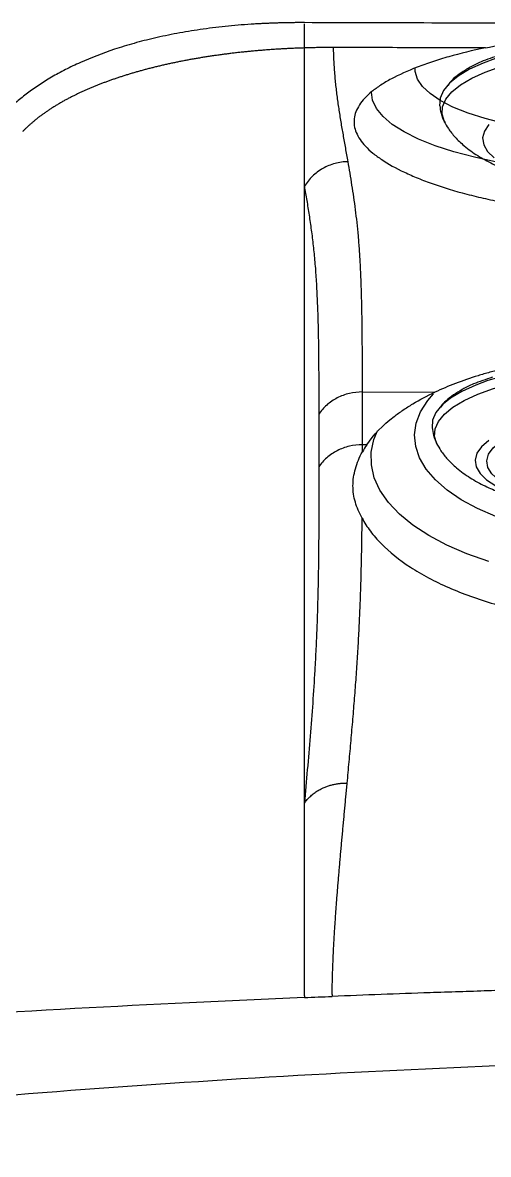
# Model space of a CAD drawing. Header units: inches. Extents: x 0 to 84, y -22 to 124.
# Drawn here: x 36.64 to 38.96, y 73.87 to 79.5 of the extents above; entities that cross this region are included whole.
import ezdxf

# ---------------------------------------------------------------- set-up
doc = ezdxf.new("R2010")
doc.units = ezdxf.units.IN
doc.header["$MEASUREMENT"] = 0
doc.layers.add('1', color=4, linetype='Continuous')
doc.layers.add('BDIM_CYAN', color=4, linetype='Continuous')

# ---------------------------------------------------------------- blocks, each defined once
blk = doc.blocks.new('2020 RELAY')
at = {"color": 8, "linetype": 'Continuous', "lineweight": 25, "flags": 128}
for points in [[(39.0349, 78.4968), (38.9403, 78.5212), (38.8552, 78.5486), (38.7805, 78.5787), (38.7173, 78.6112), (38.6664, 78.6455), (38.6284, 78.6814), (38.6037, 78.7182), (38.5927, 78.7557), (38.5923, 78.7734)], [(38.9993, 78.3054), (38.8878, 78.3293), (38.7849, 78.3564), (38.6916, 78.3867), (38.6089, 78.4196), (38.5377, 78.4549), (38.4786, 78.4923), (38.4325, 78.5312), (38.3996, 78.5714), (38.3805, 78.6123), (38.3752, 78.6535), (38.3755, 78.6573)], [(38.9939, 76.5437), (38.9029, 76.5828), (38.8218, 76.6264), (38.7515, 76.674), (38.693, 76.7249), (38.6471, 76.7786), (38.6142, 76.8344), (38.5949, 76.8915), (38.5893, 76.9493), (38.5975, 77.007), (38.6194, 77.0639), (38.6548, 77.1192), (38.6839, 77.1531)], [(38.9582, 76.3195), (38.8495, 76.3576), (38.7498, 76.4007), (38.6599, 76.4483), (38.581, 76.5), (38.5138, 76.5553), (38.459, 76.6134), (38.4173, 76.6739), (38.3891, 76.7361), (38.3746, 76.7993), (38.3741, 76.8629), (38.3874, 76.9261), (38.4047, 76.9692)]]:
    blk.add_lwpolyline(points, dxfattribs=at)
at = {"color": 8, "linetype": 'Continuous', "lineweight": 25}
blk.add_open_spline([(38.0409, 78.8726), (38.0409, 78.8735), (38.0409, 78.8758), (38.041, 78.8802), (38.041, 78.8861), (38.0411, 78.8935), (38.0411, 78.902), (38.0412, 78.9116), (38.0412, 78.9218), (38.0412, 78.9323), (38.0413, 78.943), (38.0413, 78.9534), (38.0412, 78.9633), (38.0412, 78.9723), (38.0411, 78.9803), (38.0411, 78.987), (38.0411, 78.9902), (38.041, 78.9918)], degree=3, knots=[0, 0, 0, 0, 0.011698, 0.031295, 0.05877, 0.094101, 0.13726, 0.188226, 0.246983, 0.313528, 0.387873, 0.470047, 0.560092, 0.658058, 0.763999, 0.877964, 1, 1, 1, 1], dxfattribs=at)
at = {"layer": '1', "color": 3, "linetype": 'Continuous', "lineweight": 25}
for p, q in [((38.3298, 77.1622), (38.6907, 77.1612)), ((38.3513, 76.8999), (38.3297, 76.8999)), ((38.3297, 76.8646), (38.3297, 76.8999))]:
    blk.add_line(p, q, dxfattribs=at)
at = {"layer": '1', "color": 3, "linetype": 'Continuous', "lineweight": 25, "flags": 128}
blk.add_lwpolyline([(38.041, 74.16), (38.0409, 74.1557), (38.0409, 74.1514)], dxfattribs=at)
at = {"layer": '1', "color": 3, "linetype": 'Continuous', "lineweight": 25}
for points, knots in [([(38.0409, 78.9985), (38.0334, 78.9985), (38.0184, 78.9986), (37.9959, 78.9984), (37.9736, 78.9982), (37.9513, 78.9978), (37.929, 78.9973), (37.9069, 78.9967), (37.8848, 78.996), (37.8628, 78.9951), (37.841, 78.9941), (37.8191, 78.993), (37.7974, 78.9918), (37.7396, 78.9881), (37.6463, 78.9802), (37.5229, 78.9649), (37.405, 78.9453), (37.2951, 78.9223), (37.1914, 78.8958), (37.064, 78.8568), (36.9509, 78.8128), (36.8509, 78.7651), (36.7825, 78.7276), (36.7194, 78.6884), (36.672, 78.6548), (36.6366, 78.6271), (36.6115, 78.6062), (36.5873, 78.5848), (36.5723, 78.5702), (36.5647, 78.5629)], [0, 0, 0, 0, 0.010548, 0.021062, 0.031544, 0.041999, 0.052429, 0.062839, 0.073232, 0.08361, 0.093979, 0.10434, 0.114699, 0.125058, 0.187424, 0.250522, 0.312205, 0.375621, 0.437057, 0.500652, 0.625218, 0.686892, 0.750441, 0.812, 0.875015, 0.905899, 0.937016, 0.968378, 1, 1, 1, 1]), ([(46.0409, 78.9887), (45.7893, 78.9886), (45.2784, 78.9883), (44.5009, 78.9884), (43.7009, 78.9887), (42.8784, 78.9893), (41.856, 78.9904), (40.6633, 78.9922), (39.33, 78.9948), (38.4633, 78.9973), (38.0409, 78.9985)], [0, 0, 0, 0, 0.0943803, 0.1915681, 0.2915658, 0.3943756, 0.5, 0.6749705, 0.841634, 1, 1, 1, 1]), ([(38.9416, 78.873), (38.9977, 78.8844), (39.0555, 78.8938), (39.1744, 78.9095), (39.2356, 78.9156), (39.3302, 78.9229), (39.3623, 78.925), (39.4267, 78.9286), (39.459, 78.93), (39.556, 78.9334), (39.6209, 78.9344), (39.7188, 78.9343), (39.7516, 78.934), (39.8171, 78.9327), (39.8501, 78.9318), (39.9482, 78.928), (40.0121, 78.9243), (40.1376, 78.9142), (40.199, 78.9078), (40.2893, 78.8955), (40.3191, 78.891), (40.3774, 78.8812), (40.4061, 78.8758), (40.4342, 78.8699)], [0, 0, 0, 0, 0.125, 0.125, 0.25, 0.25, 0.3125, 0.3125, 0.375, 0.375, 0.5, 0.5, 0.5625, 0.5625, 0.625, 0.625, 0.75, 0.75, 0.875, 0.875, 0.9375, 0.9375, 1, 1, 1, 1]), ([(38.0409, 78.8726), (38.0329, 78.8723), (38.0169, 78.8718), (37.993, 78.8709), (37.9692, 78.8698), (37.9455, 78.8686), (37.9219, 78.8673), (37.8985, 78.8659), (37.8751, 78.8643), (37.8519, 78.8626), (37.8287, 78.8608), (37.8057, 78.8589), (37.7828, 78.8568), (37.7601, 78.8546), (37.7374, 78.8523), (37.7149, 78.8499), (37.6926, 78.8474), (37.6703, 78.8447), (37.6482, 78.8419), (37.6263, 78.839), (37.6045, 78.836), (37.5828, 78.8328), (37.5613, 78.8296), (37.5399, 78.8262), (37.5187, 78.8227), (37.4976, 78.8191), (37.4767, 78.8154), (37.456, 78.8116), (37.4354, 78.8077), (37.415, 78.8036), (37.3947, 78.7995), (37.3746, 78.7952), (37.3547, 78.7908), (37.3349, 78.7863), (37.3154, 78.7817), (37.296, 78.777), (37.2768, 78.7722), (37.2577, 78.7673), (37.2389, 78.7623), (37.2202, 78.7571), (37.2017, 78.7519), (37.1835, 78.7465), (37.1654, 78.7411), (37.1475, 78.7355), (37.1298, 78.7299), (37.1123, 78.7241), (37.095, 78.7183), (37.0779, 78.7123), (37.061, 78.7063), (37.0444, 78.7001), (37.0279, 78.6939), (37.0117, 78.6875), (36.9957, 78.681), (36.9799, 78.6745), (36.9643, 78.6678), (36.949, 78.6611), (36.9338, 78.6542), (36.9189, 78.6473), (36.9043, 78.6403), (36.8947, 78.6355), (36.8899, 78.6331)], [0, 0, 0, 0, 0.017472, 0.034902, 0.052294, 0.06965, 0.086971, 0.104262, 0.121523, 0.138758, 0.155967, 0.173155, 0.190321, 0.207469, 0.2246, 0.241717, 0.258821, 0.275913, 0.292997, 0.310072, 0.327141, 0.344206, 0.361268, 0.378328, 0.395388, 0.412449, 0.429513, 0.44658, 0.463652, 0.480731, 0.497816, 0.51491, 0.532013, 0.549127, 0.566252, 0.583389, 0.600539, 0.617704, 0.634882, 0.652077, 0.669287, 0.686515, 0.70376, 0.721022, 0.738304, 0.755604, 0.772923, 0.790262, 0.807621, 0.825001, 0.842401, 0.859823, 0.877267, 0.894732, 0.912219, 0.929729, 0.947262, 0.964818, 0.982397, 1, 1, 1, 1]), ([(38.1862, 78.875), (38.1781, 78.875), (38.1619, 78.875), (38.1377, 78.8748), (38.1134, 78.8744), (38.0892, 78.8739), (38.0651, 78.8733), (38.049, 78.8728), (38.0409, 78.8726)], [0, 0, 0, 0, 0.166878, 0.333613, 0.50025, 0.666831, 0.8334, 1, 1, 1, 1]), ([(38.041, 78.1842), (38.041, 78.1995), (38.041, 78.2302), (38.041, 78.2757), (38.041, 78.3209), (38.041, 78.3657), (38.041, 78.4102), (38.0409, 78.4543), (38.0409, 78.498), (38.0409, 78.5414), (38.0409, 78.5843), (38.0409, 78.6268), (38.0409, 78.6689), (38.0409, 78.7106), (38.0409, 78.7518), (38.0409, 78.7926), (38.0409, 78.8329), (38.0409, 78.8593), (38.0409, 78.8726)], [0, 0, 0, 0, 0.061946, 0.123962, 0.186047, 0.248203, 0.31043, 0.37273, 0.435103, 0.497552, 0.560076, 0.622678, 0.685359, 0.74812, 0.810963, 0.87389, 0.936901, 1, 1, 1, 1]), ([(38.9417, 78.873), (38.8103, 78.8733), (38.5585, 78.8739), (38.3066, 78.8746), (38.1862, 78.875)], [0, 0, 0, 0, 0.5216164, 1, 1, 1, 1]), ([(38.2585, 78.3072), (38.2565, 78.3185), (38.2526, 78.3409), (38.2466, 78.3743), (38.2407, 78.4073), (38.2349, 78.4402), (38.2292, 78.4729), (38.2237, 78.5056), (38.2184, 78.5382), (38.2134, 78.5708), (38.2086, 78.6035), (38.2042, 78.6363), (38.2002, 78.6693), (38.1965, 78.7026), (38.1934, 78.7362), (38.1907, 78.7702), (38.1886, 78.8046), (38.187, 78.8394), (38.1864, 78.8631), (38.1862, 78.875)], [0, 0, 0, 0, 0.058814, 0.117634, 0.176459, 0.235289, 0.294122, 0.352956, 0.411791, 0.470625, 0.529456, 0.588284, 0.647109, 0.705929, 0.764746, 0.823559, 0.882371, 0.941184, 1, 1, 1, 1]), ([(38.9417, 78.873), (38.8774, 78.8598), (38.817, 78.8452), (38.7322, 78.8212), (38.7049, 78.8129), (38.6654, 78.7998), (38.6525, 78.7954), (38.6271, 78.7864), (38.6147, 78.7818), (38.5544, 78.7585), (38.5116, 78.7391), (38.4552, 78.7087), (38.4377, 78.6984), (38.4135, 78.6826), (38.4057, 78.6772), (38.3909, 78.6665), (38.3838, 78.661), (38.3503, 78.6337), (38.3297, 78.6116), (38.3003, 78.5667), (38.2916, 78.544), (38.2863, 78.4977), (38.2898, 78.4748), (38.3087, 78.4292), (38.324, 78.4065), (38.3561, 78.3725), (38.3683, 78.3612), (38.3952, 78.3392), (38.41, 78.3283), (38.4584, 78.296), (38.4959, 78.2751), (38.5495, 78.2497), (38.5606, 78.2447), (38.5834, 78.2347), (38.595, 78.2298), (38.6307, 78.2153), (38.6555, 78.206), (38.7332, 78.1787), (38.7891, 78.1617), (38.8793, 78.1381), (38.9106, 78.1305), (38.9744, 78.1163), (39.0069, 78.1096), (39.1064, 78.091), (39.1753, 78.0803), (39.2646, 78.0693), (39.2826, 78.0672), (39.319, 78.0633), (39.3374, 78.0614), (39.3927, 78.0564), (39.4297, 78.0535), (39.5412, 78.0466), (39.616, 78.0442), (39.7291, 78.0438), (39.767, 78.0442), (39.8429, 78.0462), (39.8805, 78.0478), (39.9921, 78.0541), (40.0649, 78.0603), (40.1719, 78.0728), (40.2072, 78.0775), (40.277, 78.0879), (40.3111, 78.0935), (40.4108, 78.1117), (40.4739, 78.1255), (40.5637, 78.1484), (40.5928, 78.1564), (40.6351, 78.169), (40.649, 78.1734), (40.6762, 78.1821), (40.6894, 78.1865), (40.7543, 78.2089), (40.8014, 78.2279), (40.8651, 78.2578), (40.8851, 78.268), (40.9228, 78.2888), (40.9405, 78.2995), (40.9888, 78.3318), (41.0154, 78.3537), (41.0468, 78.3871), (41.0559, 78.3984), (41.0711, 78.4212), (41.0773, 78.4328), (41.0912, 78.4673), (41.0944, 78.4902), (41.0901, 78.5246), (41.0872, 78.5361), (41.0805, 78.5533), (41.0779, 78.559), (41.0719, 78.5704), (41.0685, 78.5762), (41.0496, 78.6048), (41.0286, 78.6271), (40.9753, 78.6707), (40.943, 78.692), (40.8855, 78.7232), (40.8651, 78.7333), (40.8219, 78.7531), (40.7992, 78.7627), (40.7273, 78.7907), (40.6748, 78.8083), (40.5888, 78.8331), (40.5591, 78.841), (40.498, 78.856), (40.4665, 78.8632), (40.4342, 78.8699)], [0, 0, 0, 0, 0.03125, 0.03125, 0.046875, 0.046875, 0.054688, 0.054688, 0.0625, 0.0625, 0.09375, 0.09375, 0.109375, 0.109375, 0.117188, 0.117188, 0.125, 0.125, 0.15625, 0.15625, 0.1875, 0.1875, 0.21875, 0.21875, 0.25, 0.25, 0.265625, 0.265625, 0.28125, 0.28125, 0.3125, 0.3125, 0.320313, 0.320313, 0.328125, 0.328125, 0.34375, 0.34375, 0.375, 0.375, 0.390625, 0.390625, 0.40625, 0.40625, 0.4375, 0.4375, 0.445313, 0.445313, 0.453125, 0.453125, 0.46875, 0.46875, 0.5, 0.5, 0.515625, 0.515625, 0.53125, 0.53125, 0.5625, 0.5625, 0.578125, 0.578125, 0.59375, 0.59375, 0.625, 0.625, 0.640625, 0.640625, 0.648438, 0.648438, 0.65625, 0.65625, 0.6875, 0.6875, 0.703125, 0.703125, 0.71875, 0.71875, 0.75, 0.75, 0.765625, 0.765625, 0.78125, 0.78125, 0.8125, 0.8125, 0.828125, 0.828125, 0.835938, 0.835938, 0.84375, 0.84375, 0.875, 0.875, 0.90625, 0.90625, 0.921875, 0.921875, 0.9375, 0.9375, 0.96875, 0.96875, 0.984375, 0.984375, 1, 1, 1, 1]), ([(36.8899, 78.6331), (36.8845, 78.6304), (36.8736, 78.6249), (36.8578, 78.6165), (36.8422, 78.608), (36.827, 78.5994), (36.8121, 78.5907), (36.7975, 78.5818), (36.7832, 78.5728), (36.7693, 78.5638), (36.7557, 78.5546), (36.7424, 78.5452), (36.7296, 78.5358), (36.717, 78.5263), (36.7048, 78.5166), (36.693, 78.5069), (36.6815, 78.497), (36.6703, 78.4871), (36.6596, 78.477), (36.6492, 78.4668), (36.6426, 78.46), (36.6393, 78.4565)], [0, 0, 0, 0, 0.051844, 0.1037695, 0.1557775, 0.2078691, 0.2600452, 0.3123068, 0.364655, 0.4170909, 0.4696156, 0.52223, 0.5749353, 0.6277328, 0.6806235, 0.7336088, 0.7866899, 0.8398681, 0.8931449, 0.9465217, 1, 1, 1, 1]), ([(38.2586, 78.3072), (38.2367, 78.3069), (38.2147, 78.3039), (38.1723, 78.2924), (38.1518, 78.2841), (38.1138, 78.2626), (38.0963, 78.2495), (38.0653, 78.2195), (38.0519, 78.2025), (38.0409, 78.1843)], [0, 0, 0, 0, 0.25, 0.25, 0.5, 0.5, 0.75, 0.75, 1, 1, 1, 1]), ([(38.3298, 77.1622), (38.3298, 77.1899), (38.3298, 77.2452), (38.3297, 77.3275), (38.3294, 77.4091), (38.3286, 77.4896), (38.3274, 77.5688), (38.3256, 77.6466), (38.3231, 77.7226), (38.3197, 77.7967), (38.3154, 77.8686), (38.3099, 77.938), (38.3033, 78.0047), (38.2957, 78.069), (38.2872, 78.1311), (38.2781, 78.1914), (38.2684, 78.2501), (38.2618, 78.2882), (38.2585, 78.3072)], [0, 0, 0, 0, 0.062498, 0.124998, 0.187499, 0.250001, 0.312503, 0.375006, 0.437513, 0.50002, 0.562511, 0.624974, 0.687473, 0.749958, 0.812444, 0.874945, 0.937463, 1, 1, 1, 1]), ([(38.0409, 78.1843), (38.043, 78.1727), (38.047, 78.1496), (38.053, 78.1143), (38.0588, 78.0785), (38.0646, 78.0422), (38.0701, 78.0052), (38.0753, 77.9675), (38.0803, 77.9291), (38.085, 77.8898), (38.0893, 77.8496), (38.0931, 77.8084), (38.0965, 77.7662), (38.0995, 77.7231), (38.104, 77.6461), (38.1085, 77.5316), (38.1115, 77.3759), (38.1125, 77.2154), (38.1126, 77.106), (38.1127, 77.0513)], [0, 0, 0, 0, 0.038465, 0.076922, 0.115372, 0.153815, 0.192251, 0.230682, 0.269108, 0.307532, 0.345959, 0.384395, 0.422844, 0.461302, 0.499767, 0.624797, 0.749856, 0.874927, 1, 1, 1, 1]), ([(38.0409, 75.1174), (38.0409, 75.2006), (38.0409, 75.4942), (38.0409, 76.1122), (38.0409, 76.9656), (38.0409, 77.6905), (38.0409, 78.0798), (38.0409, 78.1843)], [0.2000885, 0.2000885, 0.2000885, 0.2000885, 0.25, 0.375, 0.5625, 0.75, 0.8213867, 0.8213867, 0.8213867, 0.8213867]), ([(40.6907, 77.1554), (40.6253, 77.1863), (40.5543, 77.2138), (40.4399, 77.2498), (40.4005, 77.2609), (40.3188, 77.2815), (40.2765, 77.2909), (40.1481, 77.316), (40.0599, 77.3286), (39.9464, 77.3394), (39.9235, 77.3413), (39.8775, 77.3446), (39.8542, 77.3461), (39.7845, 77.3494), (39.7381, 77.3506), (39.5994, 77.3511), (39.5074, 77.3473), (39.393, 77.3372), (39.3701, 77.3349), (39.3249, 77.3298), (39.3025, 77.327), (39.236, 77.3179), (39.1925, 77.3109), (39.1073, 77.2948), (39.0656, 77.2858), (39.0043, 77.2708), (38.9841, 77.2656), (38.9441, 77.2546), (38.9244, 77.2488), (38.8278, 77.2191), (38.7563, 77.1919), (38.6907, 77.1612)], [0, 0, 0, 0, 0.125, 0.125, 0.1875, 0.1875, 0.25, 0.25, 0.375, 0.375, 0.40625, 0.40625, 0.4375, 0.4375, 0.5, 0.5, 0.625, 0.625, 0.65625, 0.65625, 0.6875, 0.6875, 0.75, 0.75, 0.8125, 0.8125, 0.84375, 0.84375, 0.875, 0.875, 1, 1, 1, 1]), ([(38.3298, 77.1622), (38.3079, 77.1623), (38.2861, 77.1598), (38.2438, 77.1498), (38.2234, 77.1423), (38.1855, 77.123), (38.168, 77.1111), (38.137, 77.0837), (38.1236, 77.0681), (38.1127, 77.0513)], [0, 0, 0, 0, 0.25, 0.25, 0.5, 0.5, 0.75, 0.75, 1, 1, 1, 1]), ([(38.3297, 76.8999), (38.3298, 76.9438), (38.3298, 77.0316), (38.3298, 77.1187), (38.3298, 77.1622)], [0, 0, 0, 0, 0.5000001, 1, 1, 1, 1]), ([(38.3513, 76.8999), (38.3849, 76.9494), (38.4302, 76.996), (38.5012, 77.0508), (38.5161, 77.0616), (38.5474, 77.0828), (38.5639, 77.0932), (38.615, 77.1237), (38.6516, 77.1429), (38.6906, 77.1612)], [0, 0, 0, 0, 0.5, 0.5, 0.625, 0.625, 0.75, 0.75, 1, 1, 1, 1]), ([(38.1127, 77.0513), (38.1127, 77.0296), (38.1127, 76.9862), (38.1128, 76.9207), (38.1128, 76.8552), (38.1129, 76.8113), (38.1129, 76.7894)], [0, 0, 0, 0, 0.25, 0.5, 0.75, 1, 1, 1, 1]), ([(38.3297, 76.8999), (38.3079, 76.8999), (38.286, 76.8974), (38.2438, 76.8875), (38.2235, 76.88), (38.1856, 76.8607), (38.1681, 76.8489), (38.1372, 76.8215), (38.1238, 76.8061), (38.1129, 76.7894)], [0, 0, 0, 0, 0.25, 0.25, 0.5, 0.5, 0.75, 0.75, 1, 1, 1, 1]), ([(38.3285, 76.5345), (38.314, 76.562), (38.3025, 76.5883), (38.2869, 76.6414), (38.2828, 76.6682), (38.2829, 76.7097), (38.2839, 76.7237), (38.288, 76.752), (38.2911, 76.7664), (38.3032, 76.8093), (38.315, 76.8377), (38.3297, 76.8646)], [0, 0, 0, 0, 0.25, 0.25, 0.5, 0.5, 0.625, 0.625, 0.75, 0.75, 1, 1, 1, 1]), ([(38.3285, 76.5345), (38.3399, 76.5129), (38.3536, 76.4914), (38.3776, 76.4595), (38.3861, 76.4488), (38.4043, 76.4279), (38.4139, 76.4176), (38.4643, 76.3666), (38.5126, 76.3278), (38.5829, 76.2821), (38.5974, 76.273), (38.6276, 76.2553), (38.6432, 76.2466), (38.6909, 76.2211), (38.7243, 76.205), (38.8288, 76.1592), (38.9044, 76.132), (39.0679, 76.0849), (39.1532, 76.0657), (39.2858, 76.0436), (39.3309, 76.0373), (39.3997, 76.0295), (39.4229, 76.0272), (39.4695, 76.0232), (39.4927, 76.0215), (39.6092, 76.0145), (39.7025, 76.0137), (39.8194, 76.0186), (39.8427, 76.0198), (39.8895, 76.023), (39.913, 76.0249), (39.9825, 76.0314), (40.0281, 76.0368), (40.1627, 76.0565), (40.2495, 76.074), (40.3751, 76.1068), (40.4156, 76.1186), (40.4937, 76.1441), (40.5313, 76.1577), (40.6037, 76.1867), (40.6385, 76.202), (40.6886, 76.2263), (40.705, 76.2346), (40.7367, 76.2516), (40.7521, 76.2602), (40.8267, 76.3042), (40.8786, 76.3415), (40.9339, 76.391), (40.9444, 76.401), (40.9646, 76.4214), (40.9742, 76.4317), (41.0012, 76.4628), (41.0169, 76.4838), (41.0574, 76.5473), (41.0756, 76.5905), (41.0869, 76.6455), (41.0886, 76.6566), (41.0908, 76.6787), (41.0913, 76.6896), (41.091, 76.7225), (41.0885, 76.7442), (41.079, 76.7875), (41.0719, 76.809), (41.0531, 76.8518), (41.0413, 76.8731), (41.0272, 76.8941)], [0, 0, 0, 0, 0.03125, 0.03125, 0.046875, 0.046875, 0.0625, 0.0625, 0.125, 0.125, 0.140625, 0.140625, 0.15625, 0.15625, 0.1875, 0.1875, 0.25, 0.25, 0.3125, 0.3125, 0.34375, 0.34375, 0.359375, 0.359375, 0.375, 0.375, 0.4375, 0.4375, 0.453125, 0.453125, 0.46875, 0.46875, 0.5, 0.5, 0.5625, 0.5625, 0.59375, 0.59375, 0.625, 0.625, 0.65625, 0.65625, 0.671875, 0.671875, 0.6875, 0.6875, 0.75, 0.75, 0.765625, 0.765625, 0.78125, 0.78125, 0.8125, 0.8125, 0.875, 0.875, 0.890625, 0.890625, 0.90625, 0.90625, 0.9375, 0.9375, 0.96875, 0.96875, 1, 1, 1, 1]), ([(38.1129, 76.7893), (38.1129, 76.757), (38.113, 76.6922), (38.113, 76.5944), (38.1127, 76.4961), (38.112, 76.397), (38.1109, 76.297), (38.1091, 76.196), (38.1066, 76.0938), (38.1032, 75.9903), (38.0987, 75.8853), (38.0922, 75.761), (38.0827, 75.6162), (38.07, 75.4509), (38.0558, 75.2841), (38.0459, 75.173), (38.0409, 75.1174)], [0, 0, 0, 0, 0.06251, 0.12502, 0.18753, 0.25004, 0.312549, 0.375054, 0.437555, 0.500053, 0.562549, 0.62504, 0.718768, 0.812502, 0.906248, 1, 1, 1, 1]), ([(38.2541, 75.2179), (38.2573, 75.2532), (38.2639, 75.3237), (38.2734, 75.4296), (38.2826, 75.5353), (38.2912, 75.6405), (38.299, 75.7449), (38.306, 75.8483), (38.3119, 75.9503), (38.3167, 76.0508), (38.3206, 76.15), (38.3236, 76.2478), (38.3259, 76.3444), (38.3275, 76.44), (38.3282, 76.503), (38.3285, 76.5345)], [0, 0, 0, 0, 0.076974, 0.153948, 0.230917, 0.30788, 0.384838, 0.461794, 0.538756, 0.615729, 0.692711, 0.769695, 0.846464, 0.923232, 1, 1, 1, 1]), ([(38.0409, 75.1174), (38.0427, 75.1198), (38.0462, 75.1247), (38.0519, 75.1319), (38.0582, 75.1392), (38.0652, 75.1464), (38.0727, 75.1535), (38.0808, 75.1605), (38.0895, 75.1673), (38.0989, 75.1739), (38.1089, 75.1803), (38.1196, 75.1864), (38.1326, 75.1929), (38.1479, 75.1995), (38.1654, 75.2056), (38.1832, 75.2104), (38.201, 75.214), (38.2187, 75.2164), (38.2364, 75.2178), (38.2482, 75.2179), (38.2541, 75.2179)], [0, 0, 0, 0, 0.039074, 0.079488, 0.121218, 0.164237, 0.208514, 0.254013, 0.300708, 0.348605, 0.397726, 0.44811, 0.499833, 0.575499, 0.649578, 0.72217, 0.793373, 0.863316, 0.932146, 1, 1, 1, 1]), ([(38.1793, 74.1669), (38.1794, 74.1755), (38.1796, 74.1928), (38.1801, 74.2192), (38.1807, 74.2459), (38.1815, 74.2729), (38.1824, 74.3003), (38.1835, 74.3279), (38.1847, 74.3558), (38.186, 74.384), (38.1875, 74.4125), (38.1891, 74.4412), (38.1908, 74.4702), (38.1927, 74.4994), (38.1946, 74.5289), (38.1966, 74.5586), (38.1988, 74.5885), (38.201, 74.6186), (38.2033, 74.6489), (38.2057, 74.6794), (38.2082, 74.7101), (38.2108, 74.7409), (38.2134, 74.7719), (38.216, 74.8031), (38.2188, 74.8344), (38.2215, 74.8658), (38.2244, 74.8974), (38.2272, 74.929), (38.2301, 74.9608), (38.2331, 74.9927), (38.236, 75.0247), (38.239, 75.0567), (38.242, 75.0888), (38.245, 75.121), (38.248, 75.1533), (38.251, 75.1856), (38.2531, 75.2071), (38.2541, 75.2179)], [0, 0, 0, 0, 0.028588, 0.057169, 0.085747, 0.11432, 0.142891, 0.171459, 0.200026, 0.228593, 0.257159, 0.285725, 0.314292, 0.342859, 0.371428, 0.399997, 0.428568, 0.45714, 0.485712, 0.514285, 0.542859, 0.571433, 0.600007, 0.62858, 0.657153, 0.685724, 0.714295, 0.742865, 0.771435, 0.800005, 0.828575, 0.857145, 0.885715, 0.914286, 0.942857, 0.971428, 1, 1, 1, 1]), ([(38.0409, 74.16), (38.0409, 74.1777), (38.0409, 74.2131), (38.0409, 74.2668), (38.0409, 74.3209), (38.0409, 74.3754), (38.0409, 74.4303), (38.0409, 74.4856), (38.0409, 74.5413), (38.0409, 74.5973), (38.041, 74.6538), (38.041, 74.7106), (38.041, 74.7677), (38.041, 74.8252), (38.041, 74.8831), (38.041, 74.9412), (38.041, 74.9997), (38.041, 75.0584), (38.041, 75.0977), (38.041, 75.1174)], [0, 0, 0, 0, 0.058051, 0.116198, 0.174441, 0.23278, 0.291216, 0.349748, 0.408377, 0.467103, 0.525926, 0.584847, 0.643864, 0.702978, 0.762189, 0.821497, 0.880902, 0.940403, 1, 1, 1, 1]), ([(39.4428, 74.1983), (39.3735, 74.1965), (39.2576, 74.1934), (39.0949, 74.1888), (38.9078, 74.1831), (38.5995, 74.1731), (38.3412, 74.1635), (38.1793, 74.157)], [0.28614621, 0.28614621, 0.28614621, 0.28614621, 0.29774686, 0.30555936, 0.31337186, 0.32899686, 0.35535066, 0.35535066, 0.35535066, 0.35535066]), ([(38.0409, 74.1514), (37.8502, 74.1435), (36.8991, 74.1007), (35.5689, 74.018), (34.1252, 73.896), (33.4409, 73.8292), (33.1356, 73.7977)], [0.7186543, 0.7186543, 0.7186543, 0.7186543, 0.75, 0.875, 0.9375, 0.9879077, 0.9879077, 0.9879077, 0.9879077]), ([(38.0409, 74.1514), (38.0639, 74.1524), (38.11, 74.1543), (38.1561, 74.1562), (38.1793, 74.1571)], [0, 0, 0, 0, 0.498838, 1, 1, 1, 1]), ([(33.0175, 73.2563), (33.3902, 73.3126), (34.1368, 73.4174), (35.6345, 73.5919), (37.5131, 73.7486), (39.0735, 73.821), (39.8812, 73.8441), (39.9353, 73.8456)], [0, 0, 0, 0, 0.0625, 0.125, 0.25, 0.375, 0.3839738, 0.3839738, 0.3839738, 0.3839738])]:
    blk.add_open_spline(points, degree=3, knots=knots, dxfattribs=at)
for points in [[(38.3513, 76.8999), (38.3434, 76.8882), (38.3362, 76.8764), (38.3297, 76.8646)], [(38.1793, 74.1669), (38.1793, 74.1636), (38.1793, 74.1603), (38.1793, 74.157)]]:
    blk.add_open_spline(points, degree=3, dxfattribs=at)
at = {"layer": 'BDIM_CYAN', "flags": 128}
for points in [[(38.7389, 78.5034), (38.7378, 78.5057), (38.7264, 78.543), (38.7289, 78.5805), (38.7451, 78.6177), (38.775, 78.654), (38.8179, 78.6888), (38.8735, 78.7219), (38.9408, 78.7525), (39.0189, 78.7804), (39.1068, 78.8051), (39.2032, 78.8264), (39.3067, 78.8438), (39.4159, 78.8571), (39.5293, 78.8662), (39.6452, 78.871), (39.7621, 78.8713)], [(38.9921, 78.82), (38.9308, 78.7975), (38.8626, 78.7665), (38.8064, 78.733), (38.7628, 78.6977), (38.7326, 78.661), (38.7161, 78.6233), (38.7136, 78.5856)], [(38.9596, 78.4916), (38.9369, 78.4588), (38.9281, 78.4252), (38.9333, 78.3917), (38.9524, 78.3586), (38.9851, 78.3266)], [(38.7013, 76.902), (38.7002, 76.9042), (38.6889, 76.9415), (38.6913, 76.9791), (38.7076, 77.0162), (38.7374, 77.0525), (38.7804, 77.0874), (38.8359, 77.1204), (38.9033, 77.1511), (38.9814, 77.1789), (39.0693, 77.2037), (39.1656, 77.2249), (39.2692, 77.2423), (39.3784, 77.2556), (39.4917, 77.2648), (39.6076, 77.2695), (39.7245, 77.2698)], [(38.9545, 77.2185), (38.8933, 77.1961), (38.8251, 77.165), (38.7688, 77.1316), (38.7253, 77.0962), (38.695, 77.0595), (38.6786, 77.0219), (38.6761, 76.9841)], [(38.9581, 76.9217), (38.922, 76.8901), (38.8994, 76.8573), (38.8906, 76.8238), (38.8958, 76.7902), (38.9149, 76.7571), (38.9475, 76.7252), (38.9931, 76.6949)], [(39.6378, 76.5833), (39.5373, 76.5873), (39.4395, 76.5956), (39.3462, 76.6083), (39.2593, 76.625), (39.1806, 76.6454), (39.1114, 76.6692), (39.0532, 76.6958), (39.0071, 76.7247), (38.974, 76.7554), (38.9545, 76.7873), (38.949, 76.8198), (38.9577, 76.8522), (38.9803, 76.8838), (39.0164, 76.9142), (39.036, 76.9267)]]:
    blk.add_lwpolyline(points, dxfattribs=at)
at = {"layer": 'BDIM_CYAN'}
blk.add_arc((39.6368, 74.9288), 2.3893, 87.8811, 106.5934, dxfattribs=at)
for points, knots in [([(39.0144, 78.837), (38.9816, 78.8262), (38.9257, 78.8078), (38.8648, 78.7771), (38.8062, 78.7402), (38.7665, 78.7091), (38.7572, 78.6869), (38.7563, 78.6848)], [0, 0, 0, 0, 0.256578, 0.437168, 0.617796, 0.964151, 1, 1, 1, 1]), ([(38.7149, 78.5856), (38.7164, 78.5732), (38.7197, 78.544), (38.7321, 78.5181), (38.7392, 78.5033)], [0, 0, 0, 0, 0.426096, 1, 1, 1, 1]), ([(38.7367, 78.5077), (38.7434, 78.4956), (38.7579, 78.469), (38.7914, 78.4273), (38.8398, 78.3808), (38.9028, 78.3354), (38.9753, 78.296), (39.0482, 78.2651), (39.1203, 78.2406), (39.1931, 78.2205), (39.2692, 78.2036), (39.3473, 78.1899), (39.426, 78.1792), (39.498, 78.1721), (39.565, 78.1674), (39.634, 78.1641), (39.6836, 78.1636), (39.712, 78.1634)], [0, 0, 0, 0, 0.048145, 0.105639, 0.169721, 0.255549, 0.34241, 0.423257, 0.49479, 0.564996, 0.635566, 0.705197, 0.770478, 0.835017, 0.882366, 0.932544, 1, 1, 1, 1]), ([(38.9768, 77.2355), (38.944, 77.2247), (38.8881, 77.2063), (38.8272, 77.1756), (38.7687, 77.1388), (38.729, 77.1076), (38.7196, 77.0854), (38.7188, 77.0833)], [0, 0, 0, 0, 0.256578, 0.437168, 0.617796, 0.964151, 1, 1, 1, 1]), ([(38.6774, 76.9842), (38.6788, 76.9717), (38.6822, 76.9425), (38.6946, 76.9166), (38.7017, 76.9018)], [0, 0, 0, 0, 0.426096, 1, 1, 1, 1]), ([(38.6992, 76.9063), (38.7058, 76.8941), (38.7203, 76.8676), (38.7539, 76.8259), (38.8023, 76.7793), (38.8652, 76.734), (38.9378, 76.6945), (39.0106, 76.6636), (39.0827, 76.6391), (39.1555, 76.6191), (39.2317, 76.6021), (39.3097, 76.5884), (39.3884, 76.5778), (39.4604, 76.5706), (39.5274, 76.5659), (39.5964, 76.5626), (39.646, 76.5622), (39.6745, 76.5619)], [0, 0, 0, 0, 0.048145, 0.105639, 0.169721, 0.255549, 0.34241, 0.423257, 0.49479, 0.564996, 0.635566, 0.705197, 0.770478, 0.835017, 0.882366, 0.932544, 1, 1, 1, 1])]:
    blk.add_open_spline(points, degree=3, knots=knots, dxfattribs=at)

msp = doc.modelspace()

# ---------------------------------------------------------------- block references
msp.add_blockref('2020 RELAY', (0, 0.5))

doc.saveas('drawing.dxf')
